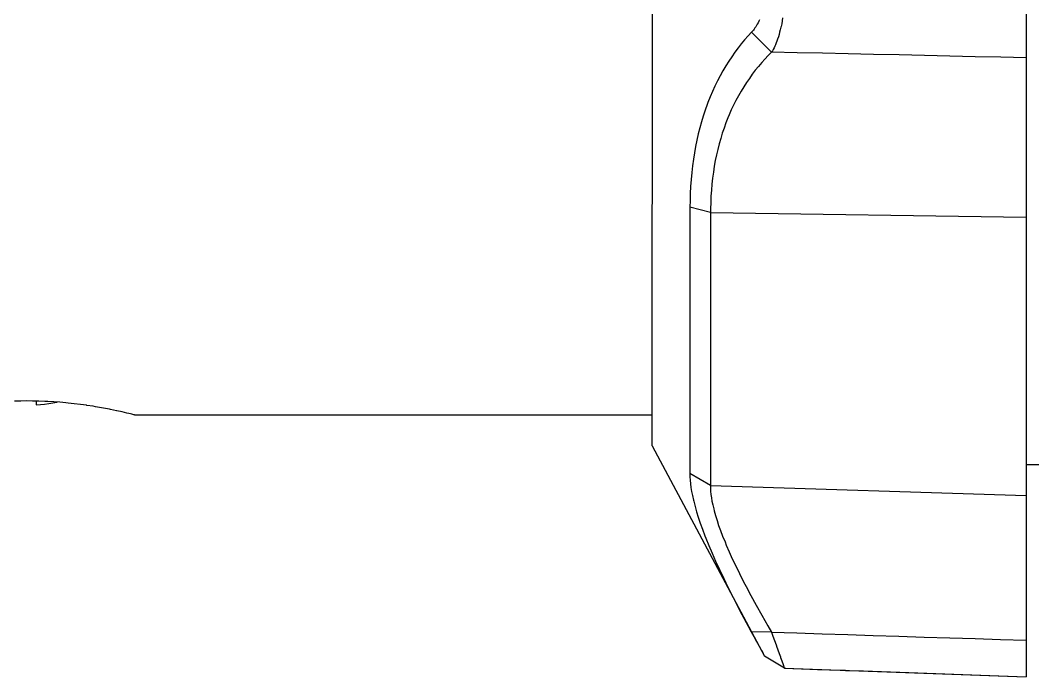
# Model space of a CAD drawing. Header units: millimetres. Extents: x -495897 to 1376592, y -28539 to 470976.
# Drawn here: x 268721 to 271452, y 257169 to 258939 of the extents above; entities that cross this region are included whole.
import ezdxf

# ---------------------------------------------------------------- set-up
doc = ezdxf.new("R2010")
doc.units = ezdxf.units.MM

msp = doc.modelspace()

# ---------------------------------------------------------------- linework, layer by layer
at = {"color": 0}
for p, q in [((271434.624, 259639.483), (271434.234, 258837.63)), ((270425.174, 257884.938), (270425.694, 259024.115)), ((270712.604, 258936.157), (270710.654, 258932.218)), ((270714.424, 258940.46), (270712.604, 258936.157)), ((270775.914, 258937.418), (270774.484, 258929.709)), ((270777.084, 258945.296), (270775.914, 258937.418)), ((270695.704, 258909.468), (270693.364, 258906.777)), ((270698.044, 258912.159), (270695.704, 258909.468)), ((270700.254, 258915.019), (270698.044, 258912.159)), ((270702.464, 258918.061), (270700.254, 258915.019)), ((270704.544, 258921.467), (270702.464, 258918.061)), ((270706.754, 258924.873), (270704.544, 258921.467)), ((270708.704, 258928.461), (270706.754, 258924.873)), ((270710.654, 258932.218), (270708.704, 258928.461)), ((270770.844, 258913.225), (270769.024, 258906.595)), ((270772.534, 258920.219), (270770.844, 258913.225)), ((270772.794, 258922.182), (270772.534, 258920.219)), ((270774.484, 258929.709), (270772.794, 258922.182)), ((270674.644, 258886.172), (270665.544, 258875.434)), ((270684.004, 258896.754), (270674.644, 258886.172)), ((270693.364, 258906.777), (270684.004, 258896.754)), ((270747.444, 258853.035), (270693.364, 258906.777)), ((270761.614, 258882.779), (270759.794, 258877.93)), ((270763.564, 258888.33), (270761.614, 258882.779)), ((270765.514, 258894.245), (270763.564, 258888.33)), ((270767.334, 258900.147), (270765.514, 258894.245)), ((270769.024, 258906.595), (270767.334, 258900.147)), ((270656.704, 258864.137), (270648.124, 258852.502)), ((270665.544, 258875.434), (270656.704, 258864.137)), ((270749.524, 258856.623), (270747.444, 258853.035)), ((270751.734, 258860.38), (270749.524, 258856.623)), ((270753.814, 258864.319), (270751.734, 258860.38)), ((270755.764, 258868.622), (270753.814, 258864.319)), ((270757.844, 258873.094), (270755.764, 258868.622)), ((270759.794, 258877.93), (270757.844, 258873.094)), ((270631.614, 258828.309), (270623.554, 258815.595)), ((270639.804, 258840.49), (270631.614, 258828.309)), ((270648.124, 258852.502), (270639.804, 258840.49)), ((270729.374, 258834.406), (270720.534, 258824.734)), ((270738.214, 258843.896), (270729.374, 258834.406)), ((270747.444, 258853.035), (270738.214, 258843.896)), ((270816.084, 258851.423), (270747.444, 258853.035)), ((270884.854, 258849.993), (270816.084, 258851.423)), ((270953.494, 258848.381), (270884.854, 258849.993)), ((271022.264, 258846.938), (270953.494, 258848.381)), ((271091.034, 258845.339), (271022.264, 258846.938)), ((271159.674, 258843.896), (271091.034, 258845.339)), ((271228.184, 258842.284), (271159.674, 258843.896)), ((271296.824, 258840.672), (271228.184, 258842.284)), ((271365.594, 258839.242), (271296.824, 258840.672)), ((271434.364, 258837.63), (271365.594, 258839.242)), ((271434.364, 258837.63), (271433.714, 257168.716)), ((270616.144, 258802.517), (270608.604, 258789.075)), ((270623.554, 258815.595), (270616.144, 258802.517)), ((270703.374, 258804.129), (270695.314, 258793.378)), ((270711.694, 258814.516), (270703.374, 258804.129)), ((270720.534, 258824.734), (270711.694, 258814.516)), ((270601.584, 258775.464), (270594.564, 258761.307)), ((270608.604, 258789.075), (270601.584, 258775.464)), ((270687.254, 258782.276), (270679.454, 258770.992)), ((270695.314, 258793.378), (270687.254, 258782.276)), ((270587.934, 258746.981), (270581.824, 258732.291)), ((270594.564, 258761.307), (270587.934, 258746.981)), ((270664.894, 258747.332), (270657.874, 258735.151)), ((270672.044, 258759.344), (270664.894, 258747.332)), ((270679.454, 258770.992), (270672.044, 258759.344)), ((270581.824, 258732.291), (270575.714, 258717.419)), ((270650.984, 258722.619), (270644.614, 258709.892)), ((270657.874, 258735.151), (270650.984, 258722.619)), ((270568.044, 258696.281), (270562.844, 258680.694)), ((270573.634, 258711.517), (270568.044, 258696.281)), ((270575.714, 258717.419), (270573.634, 258711.517)), ((270638.504, 258696.996), (270632.784, 258683.736)), ((270644.614, 258709.892), (270638.504, 258696.996)), ((270558.294, 258664.756), (270553.614, 258648.805)), ((270562.844, 258680.694), (270558.294, 258664.756)), ((270629.144, 258675.507), (270623.944, 258662.065)), ((270632.784, 258683.736), (270629.144, 258675.507)), ((270553.614, 258648.805), (270549.454, 258632.321)), ((270619.004, 258648.272), (270614.324, 258634.297)), ((270623.944, 258662.065), (270619.004, 258648.272)), ((270545.684, 258615.668), (270542.044, 258598.651)), ((270549.454, 258632.321), (270545.684, 258615.668)), ((270610.034, 258620.153), (270605.874, 258605.632)), ((270614.324, 258634.297), (270610.034, 258620.153)), ((270539.054, 258581.452), (270536.194, 258563.889)), ((270542.044, 258598.651), (270539.054, 258581.452)), ((270602.104, 258590.773), (270598.594, 258575.719)), ((270605.874, 258605.632), (270602.104, 258590.773)), ((270536.194, 258563.889), (270533.854, 258546.157)), ((270595.474, 258560.665), (270592.614, 258545.091)), ((270598.594, 258575.719), (270595.474, 258560.665)), ((270531.774, 258528.061), (270530.084, 258509.796)), ((270533.854, 258546.157), (270531.774, 258528.061)), ((270590.144, 258529.322), (270587.934, 258513.371)), ((270592.614, 258545.091), (270590.144, 258529.322)), ((270530.084, 258509.796), (270528.654, 258490.985)), ((270587.934, 258513.371), (270586.114, 258497.069)), ((270527.744, 258472.174), (270527.224, 258453.012)), ((270528.654, 258490.985), (270527.744, 258472.174)), ((270584.814, 258480.585), (270583.644, 258464.114)), ((270586.114, 258497.069), (270584.814, 258480.585)), ((270527.224, 258453.012), (270527.094, 258435.085)), ((270582.994, 258447.097), (270582.474, 258430.08)), ((270583.644, 258464.114), (270582.994, 258447.097)), ((270527.094, 258435.085), (270526.704, 257716.367)), ((270582.474, 258420.759), (270527.094, 258435.085)), ((270582.474, 258420.759), (270582.084, 257684.647)), ((270582.474, 258430.08), (270582.474, 258420.759)), ((270582.474, 258420.759), (271434.234, 258408.214)), ((268721.784, 257911.991), (268705.534, 257911.627)), ((268737.904, 257912.16), (268721.784, 257911.991)), ((268754.024, 257911.991), (268737.904, 257912.16)), ((268770.404, 257911.627), (268754.024, 257911.991)), ((268763.904, 257911.809), (268763.904, 257901.955)), ((268786.524, 257911.094), (268770.404, 257911.627)), ((268795.104, 257910.73), (268786.524, 257911.094)), ((268811.354, 257909.651), (268795.104, 257910.73)), ((268827.474, 257908.585), (268811.354, 257909.651)), ((268843.854, 257907.142), (268827.474, 257908.585)), ((268850.094, 257906.609), (268843.854, 257907.142)), ((268866.344, 257904.815), (268850.094, 257906.609)), ((268882.724, 257902.67), (268866.344, 257904.815)), ((268899.234, 257900.525), (268882.724, 257902.67)), ((268900.404, 257900.343), (268899.234, 257900.525)), ((268916.914, 257897.834), (268900.404, 257900.343)), ((268923.284, 257896.755), (268916.914, 257897.834)), ((268940.054, 257893.895), (268923.284, 257896.755)), ((268944.734, 257893.18), (268940.054, 257893.895)), ((268961.374, 257889.956), (268944.734, 257893.18)), ((268963.844, 257889.41), (268961.374, 257889.956)), ((268980.614, 257885.835), (268963.844, 257889.41)), ((268980.874, 257885.835), (268980.614, 257885.835)), ((268995.694, 257882.611), (268980.874, 257885.835)), ((269007.914, 257879.738), (268995.694, 257882.611)), ((269013.114, 257878.49), (269007.914, 257879.738)), ((269017.794, 257877.411), (269013.114, 257878.49)), ((269021.564, 257876.514), (269017.794, 257877.411)), ((269024.684, 257875.799), (269021.564, 257876.514)), ((269027.284, 257875.084), (269024.684, 257875.799)), ((269029.104, 257874.72), (269027.284, 257875.084)), ((269029.624, 257874.369), (269029.104, 257874.72)), ((269029.884, 257874.369), (269029.624, 257874.369)), ((269030.274, 257874.187), (269029.884, 257874.369)), ((269029.884, 257874.369), (269029.884, 257874.369)), ((269030.274, 257874.187), (269030.274, 257874.369)), ((269030.274, 257874.369), (269030.274, 257874.187)), ((270425.174, 257874.187), (269030.274, 257874.187)), ((270425.174, 257791.065), (270425.174, 257884.938)), ((270425.174, 257791.065), (270728.464, 257223.888)), ((271433.844, 257740.547), (271468.814, 257740.547)), ((270582.084, 257684.647), (270526.704, 257716.536)), ((270526.704, 257716.536), (270526.834, 257707.579)), ((270526.834, 257707.579), (270527.484, 257698.622)), ((270527.484, 257698.622), (270528.264, 257689.132)), ((270528.264, 257689.132), (270529.824, 257679.096)), ((270582.084, 257684.647), (271433.844, 257657.243)), ((270582.084, 257684.647), (270582.214, 257676.769)), ((270529.824, 257679.096), (270531.384, 257668.527)), ((270531.384, 257668.527), (270533.724, 257657.243)), ((270533.724, 257657.243), (270536.324, 257645.062)), ((270582.214, 257676.769), (270582.734, 257668.709)), ((270582.734, 257668.709), (270583.644, 257660.103)), ((270583.644, 257660.103), (270584.944, 257651.328)), ((270536.324, 257645.062), (270537.234, 257641.656)), ((270537.234, 257641.656), (270540.874, 257627.681)), ((270540.874, 257627.681), (270545.034, 257613.355)), ((270584.944, 257651.328), (270586.504, 257641.838)), ((270586.504, 257641.838), (270588.454, 257631.984)), ((270588.454, 257631.984), (270591.184, 257621.233)), ((270545.034, 257613.355), (270549.584, 257598.483)), ((270549.584, 257598.483), (270554.784, 257582.896)), ((270591.184, 257621.233), (270592.484, 257615.682)), ((270592.484, 257615.682), (270595.994, 257603.137)), ((270595.994, 257603.137), (270600.024, 257590.059)), ((270554.784, 257582.896), (270560.764, 257566.412)), ((270600.024, 257590.059), (270604.444, 257576.63)), ((270604.444, 257576.63), (270609.644, 257562.655)), ((270560.764, 257566.412), (270567.394, 257548.862)), ((270567.394, 257548.862), (270569.864, 257542.414)), ((270609.644, 257562.655), (270615.234, 257547.783)), ((270615.234, 257547.783), (270621.604, 257532.014)), ((270569.864, 257542.414), (270577.924, 257522.524)), ((270577.924, 257522.524), (270586.764, 257501.919)), ((270621.604, 257532.014), (270625.114, 257523.785)), ((270625.114, 257523.785), (270632.784, 257505.689)), ((270586.764, 257501.919), (270596.254, 257480.43)), ((270632.784, 257505.689), (270641.364, 257486.878)), ((270596.254, 257480.43), (270606.524, 257457.667)), ((270641.364, 257486.878), (270650.464, 257467.352)), ((270650.464, 257467.352), (270660.734, 257446.747)), ((270606.524, 257457.667), (270618.094, 257433.487)), ((270660.734, 257446.747), (270671.784, 257424.894)), ((270618.094, 257433.487), (270623.554, 257422.203)), ((270623.554, 257422.203), (270637.204, 257394.981)), ((270671.784, 257424.894), (270678.284, 257412.18)), ((270678.284, 257412.18), (270691.544, 257387.272)), ((270637.204, 257394.981), (270651.764, 257366.498)), ((270691.544, 257387.272), (270705.714, 257361.298)), ((270651.764, 257366.498), (270667.364, 257336.754)), ((270705.714, 257361.298), (270720.794, 257334.245)), ((270667.364, 257336.754), (270684.134, 257305.216)), ((270720.794, 257334.245), (270737.044, 257305.762)), ((270684.134, 257305.216), (270692.584, 257289.811)), ((270737.044, 257305.762), (270746.924, 257289.096)), ((270746.924, 257289.096), (270692.584, 257289.811)), ((270692.584, 257289.811), (270696.094, 257283.363)), ((270696.094, 257283.363), (270699.734, 257276.733)), ((270699.734, 257276.733), (270703.374, 257270.285)), ((270703.374, 257270.285), (270706.884, 257263.668)), ((270746.924, 257289.096), (270815.434, 257286.769)), ((270746.924, 257289.096), (270749.784, 257281.036)), ((270749.784, 257281.036), (270753.294, 257271.182)), ((270753.294, 257271.182), (270756.674, 257261.51)), ((270815.434, 257286.769), (270884.074, 257284.624)), ((270884.074, 257284.624), (270952.844, 257282.466)), ((270952.844, 257282.466), (271021.484, 257280.139)), ((271021.484, 257280.139), (271090.254, 257277.994)), ((271090.254, 257277.994), (271158.894, 257275.667)), ((271158.894, 257275.667), (271227.664, 257273.509)), ((271227.664, 257273.509), (271296.304, 257271.364)), ((271296.304, 257271.364), (271365.074, 257269.219)), ((270706.884, 257263.668), (270709.484, 257259.001)), ((270709.484, 257259.001), (270712.994, 257252.371)), ((270712.994, 257252.371), (270714.814, 257249.147)), ((270714.814, 257249.147), (270718.454, 257242.699)), ((270756.674, 257261.51), (270760.314, 257251.838)), ((270760.314, 257251.838), (270760.444, 257251.123)), ((270760.444, 257251.123), (270764.084, 257241.269)), ((271365.074, 257269.219), (271433.714, 257266.892)), ((270718.454, 257242.699), (270720.144, 257239.111)), ((270720.144, 257239.111), (270722.744, 257234.639)), ((270722.744, 257234.639), (270723.264, 257233.56)), ((270723.264, 257233.56), (270724.694, 257230.882)), ((270724.694, 257230.882), (270725.734, 257228.724)), ((270725.734, 257228.724), (270726.514, 257227.294)), ((270726.514, 257227.294), (270727.164, 257226.046)), ((270727.164, 257226.046), (270727.684, 257225.149)), ((270727.684, 257225.149), (270728.074, 257224.603)), ((270728.074, 257224.603), (270728.204, 257224.252)), ((270728.204, 257224.252), (270728.464, 257223.888)), ((270782.284, 257191.648), (270728.464, 257223.888)), ((270764.084, 257241.269), (270767.464, 257231.597)), ((270767.464, 257231.597), (270771.104, 257221.925)), ((270771.104, 257221.925), (270771.364, 257220.846)), ((270771.364, 257220.846), (270775.004, 257211.174)), ((270775.004, 257211.174), (270778.384, 257201.502)), ((270778.384, 257201.502), (270779.294, 257199.162)), ((270779.294, 257199.162), (270780.724, 257195.223)), ((270780.724, 257195.223), (270782.024, 257191.999)), ((270782.024, 257191.999), (270782.024, 257191.999)), ((270782.024, 257191.999), (270782.154, 257191.999)), ((270782.154, 257191.999), (270782.154, 257191.999)), ((270782.154, 257191.999), (270782.154, 257191.999)), ((270782.154, 257191.999), (270782.154, 257191.83)), ((270782.154, 257191.83), (270782.154, 257191.83)), ((270782.154, 257191.83), (270782.154, 257191.83)), ((270782.154, 257191.83), (270782.154, 257191.83)), ((270782.154, 257191.83), (270782.154, 257191.648)), ((270782.154, 257191.648), (270782.154, 257191.648)), ((270782.154, 257191.648), (270782.154, 257191.648)), ((270782.284, 257191.648), (270850.404, 257189.139)), ((270782.284, 257191.648), (270786.054, 257191.466)), ((270782.284, 257191.648), (271433.714, 257168.534)), ((270850.404, 257189.139), (270870.814, 257188.424)), ((270870.814, 257188.424), (270935.684, 257186.097)), ((270935.684, 257186.266), (270946.734, 257185.915)), ((270946.734, 257185.733), (270995.484, 257184.121)), ((270995.484, 257184.121), (271044.104, 257182.327)), ((271044.104, 257182.327), (271092.854, 257180.715)), ((271092.854, 257180.715), (271141.474, 257178.921)), ((271141.474, 257178.921), (271190.224, 257177.309)), ((271190.224, 257177.309), (271238.974, 257175.528)), ((271238.974, 257175.528), (271287.724, 257173.903)), ((271287.724, 257173.903), (271336.344, 257172.122)), ((271336.344, 257172.122), (271384.964, 257170.51)), ((271384.964, 257170.51), (271433.714, 257168.716)), ((271433.714, 257168.716), (271433.714, 257168.534))]:
    msp.add_line(p, q, dxfattribs=at)
msp.add_lwpolyline([(268763.904, 257901.955), (268775.214, 257902.774), (268786.394, 257903.905), (268797.574, 257905.361), (268808.754, 257907.103), (268819.804, 257909.118)], dxfattribs=at)

doc.saveas('drawing.dxf')
